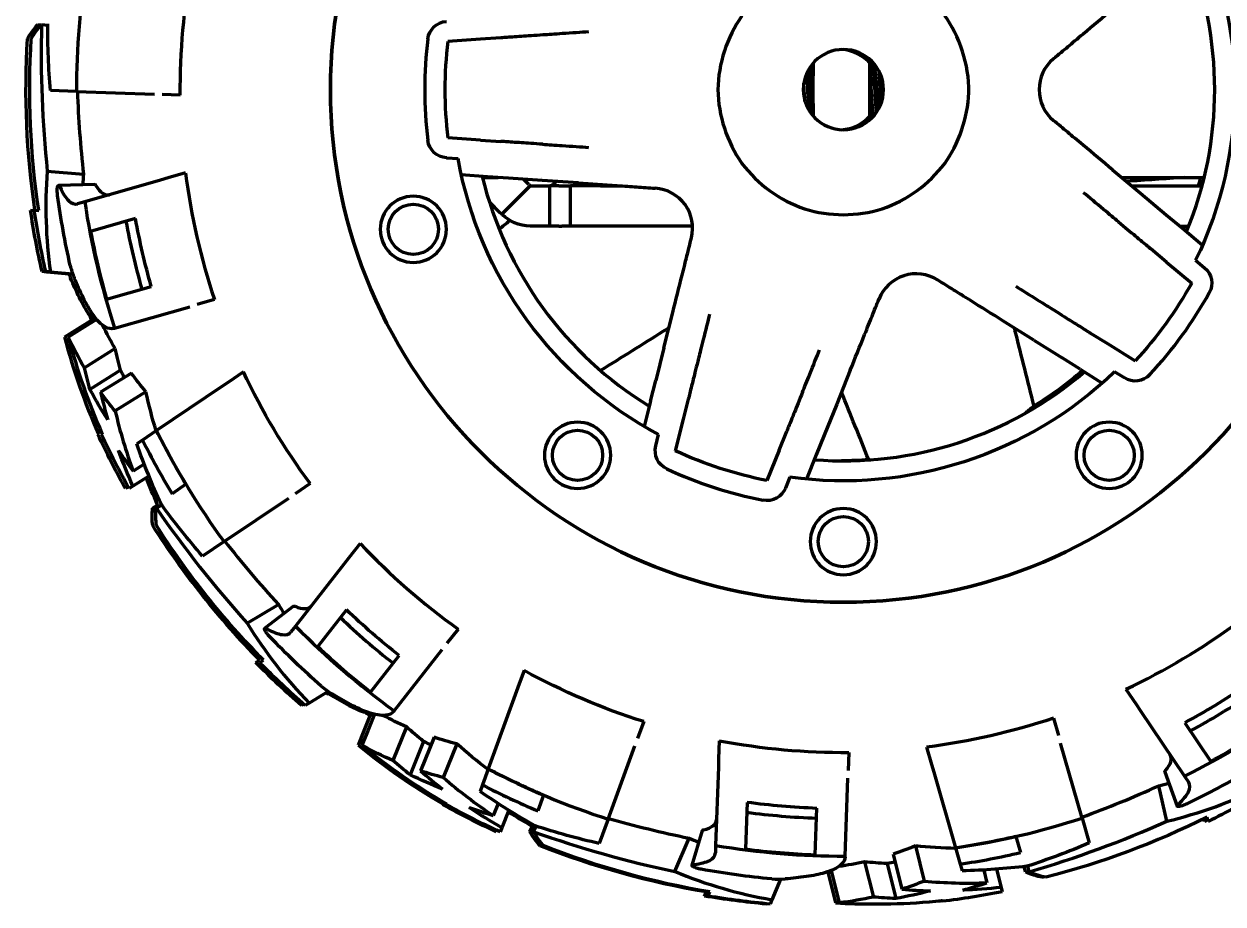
# Model space of a CAD drawing. Header units: millimetres. Extents: x 0 to 1189, y 0 to 841.
# Drawn here: x 473.7 to 533.4, y 608.2 to 652.1 of the extents above; entities that cross this region are included whole.
import ezdxf

# ---------------------------------------------------------------- set-up
doc = ezdxf.new("R2010")
doc.units = ezdxf.units.MM
doc.header["$LTSCALE"] = 0.75
doc.layers.add('Visible', color=7, linetype='Continuous', lineweight=70)

msp = doc.modelspace()

# ---------------------------------------------------------------- linework, layer by layer
at = {"layer": 'Visible', "extrusion": (0, 1, 0)}
for p, q in [((474.389, 652.062), (474.561, 652.047)), ((474.575, 652.062), (474.883, 652.036)), ((496.438, 651.33), (494.813, 651.219)), ((497.458, 651.4), (496.438, 651.33)), ((512.941, 649.997), (512.901, 649.997)), ((512.977, 650.095), (512.977, 650.066)), ((513.017, 650.135), (513.017, 649.504)), ((515.831, 649.453), (515.831, 650.135)), ((515.871, 649.453), (515.871, 650.135)), ((515.951, 649.997), (516.046, 649.997)), ((513.017, 648.134), (513.017, 649.504)), ((515.831, 648.185), (515.831, 649.453)), ((515.871, 648.185), (515.871, 649.453)), ((476.319, 648.726), (475.026, 648.771)), ((476.319, 648.726), (480.205, 648.59)), ((481.489, 648.545), (480.593, 648.577)), ((513.017, 648.134), (513.017, 647.503)), ((515.831, 647.503), (515.831, 648.185)), ((515.871, 647.503), (515.871, 648.185)), ((496.438, 646.308), (494.813, 646.419)), ((496.438, 646.308), (497.458, 646.238)), ((494.744, 645.422), (495.322, 645.382)), ((474.86, 644.76), (476.665, 644.602)), ((481.749, 644.671), (480.878, 644.421)), ((496.788, 644.48), (495.486, 644.569)), ((497.837, 644.408), (496.788, 644.48)), ((527.926, 644.824), (529.318, 643.659)), ((477.225, 644.092), (475.423, 644.045)), ((480.501, 644.313), (476.73, 643.232)), ((480.878, 644.421), (480.501, 644.313)), ((496.716, 644.443), (497.328, 644.443)), ((499.51, 644.293), (497.837, 644.408)), ((498.292, 643.4), (498.914, 644.022)), ((498.843, 644.093), (498.579, 644.357)), ((498.843, 644.093), (498.914, 644.022)), ((498.922, 644.019), (499.896, 644.019)), ((499.499, 644.443), (499.499, 644.443)), ((501.321, 644.169), (499.51, 644.293)), ((500.336, 644.019), (499.896, 644.019)), ((499.896, 642.019), (499.896, 644.019)), ((500.336, 644.019), (500.486, 644.019)), ((500.486, 644.019), (500.925, 644.019)), ((502.425, 644.019), (500.925, 644.019)), ((500.925, 642.019), (500.925, 644.019)), ((502.031, 644.019), (502.031, 644.121)), ((502.217, 644.108), (502.217, 644.019)), ((502.425, 644.019), (503.518, 644.019)), ((528.382, 644.443), (532.492, 644.443)), ((528.888, 644.019), (529.418, 644.019)), ((529.418, 644.019), (532.384, 644.019)), ((497.5, 642.608), (498.292, 643.4)), ((529.318, 643.659), (530.604, 642.583)), ((474.027, 642.809), (474.216, 642.792)), ((474.213, 642.809), (474.438, 642.789)), ((476.73, 643.232), (476.369, 643.128)), ((497.429, 642.679), (496.883, 643.225)), ((497.5, 642.608), (497.429, 642.679)), ((479.256, 642.396), (477.022, 641.755)), ((530.604, 642.583), (531.411, 641.908)), ((499.896, 642.019), (498.922, 642.019)), ((500.336, 642.019), (499.896, 642.019)), ((500.336, 642.019), (500.486, 642.019)), ((500.925, 642.019), (500.486, 642.019)), ((502.425, 642.019), (500.925, 642.019)), ((507.008, 642.019), (502.425, 642.019)), ((531.279, 642.019), (531.722, 642.019)), ((531.411, 641.908), (532.412, 641.071)), ((530.619, 640.224), (529.835, 640.88)), ((532.066, 640.317), (532.511, 639.945)), ((474.834, 639.727), (474.604, 639.747)), ((475.02, 639.727), (474.79, 639.747)), ((475.942, 639.63), (474.834, 639.727)), ((476.129, 639.63), (475.02, 639.727)), ((530.619, 640.224), (531.869, 639.178)), ((477.82, 638.373), (480.044, 639.011)), ((478.218, 636.927), (481.955, 637.998)), ((483.19, 638.352), (482.328, 638.105)), ((477.134, 637.368), (476.382, 636.898)), ((477.32, 637.368), (476.569, 636.898)), ((505.576, 635.945), (506.017, 637.706)), ((523.998, 636.337), (522.46, 637.301)), ((476.382, 636.898), (475.723, 636.486)), ((476.569, 636.898), (475.909, 636.486)), ((478.181, 636.916), (478.218, 636.927)), ((526.802, 636.704), (527.667, 636.161)), ((523.998, 636.337), (525.419, 635.446)), ((527.667, 636.161), (529.048, 635.296)), ((478.244, 635.919), (476.712, 634.962)), ((505.576, 635.945), (505.168, 634.318)), ((526.31, 634.888), (525.419, 635.446)), ((478.506, 634.832), (476.986, 633.882)), ((479.049, 634.69), (477.52, 633.735)), ((484.635, 634.748), (483.884, 634.242)), ((504.912, 633.298), (505.168, 634.318)), ((514.861, 634.832), (514.184, 633.148)), ((526.31, 634.888), (527.416, 634.194)), ((528.517, 634.448), (528.026, 634.756)), ((479.777, 633.759), (478.246, 632.803)), ((483.558, 634.022), (480.306, 631.828)), ((483.884, 634.242), (483.558, 634.022)), ((504.912, 633.298), (504.594, 632.033)), ((506.791, 633.392), (506.542, 632.401)), ((514.184, 633.148), (513.558, 631.592)), ((506.542, 632.401), (506.146, 630.821)), ((477.384, 631.628), (477.414, 631.647)), ((477.571, 631.628), (477.601, 631.647)), ((479.607, 631.357), (479.32, 631.163)), ((480.303, 631.826), (479.607, 631.357)), ((480.303, 631.826), (480.306, 631.828)), ((505.176, 631.064), (505.317, 631.626)), ((511.318, 630.849), (511.7, 631.797)), ((513.558, 631.592), (513.165, 630.617)), ((511.318, 630.849), (510.71, 629.337)), ((479.69, 630.152), (479.135, 629.805)), ((513.165, 630.617), (512.678, 629.406)), ((479.924, 629.561), (479.128, 629.064)), ((478.893, 629.033), (478.755, 628.947)), ((479.128, 629.064), (478.941, 628.947)), ((481.769, 629.149), (481.078, 628.683)), ((487.958, 629.184), (487.214, 628.683)), ((511.854, 629.502), (511.638, 628.964)), ((483.669, 626.292), (486.892, 628.465)), ((480.111, 627.966), (480.375, 628.125)), ((480.297, 627.966), (480.562, 628.125)), ((483.669, 626.292), (482.596, 625.568)), ((490.446, 626.203), (489.888, 625.489)), ((489.888, 625.489), (489.646, 625.179)), ((489.646, 625.179), (487.231, 622.088)), ((484.819, 622.225), (486.373, 623.159)), ((487.126, 623.075), (485.695, 621.977)), ((489.766, 622.896), (488.335, 621.065)), ((487.231, 622.088), (486.999, 621.792)), ((495.325, 621.938), (494.773, 621.231)), ((490.968, 618.798), (492.393, 620.621)), ((492.14, 617.862), (494.534, 620.925)), ((485.257, 620.266), (485.451, 620.383)), ((485.443, 620.266), (485.637, 620.383)), ((498.612, 619.871), (498.303, 619.02)), ((488.861, 618.821), (487.908, 618.248)), ((498.303, 619.02), (498.168, 618.651)), ((528.588, 618.937), (529.095, 618.186)), ((487.635, 618.195), (487.523, 618.128)), ((487.908, 618.248), (487.709, 618.128)), ((498.168, 618.651), (496.827, 614.964)), ((529.095, 618.186), (529.314, 617.86)), ((490.969, 617.691), (490.637, 616.869)), ((491.155, 617.691), (490.823, 616.869)), ((492.117, 617.831), (492.14, 617.862)), ((529.314, 617.86), (531.508, 614.608)), ((492.754, 617.062), (492.077, 615.387)), ((504.571, 617.323), (504.264, 616.48)), ((524.984, 617.492), (525.231, 616.63)), ((531.523, 617.268), (532.822, 615.342)), ((490.637, 616.869), (490.346, 616.148)), ((490.823, 616.869), (490.532, 616.148)), ((494.128, 616.541), (493.452, 614.869)), ((493.605, 616.336), (492.934, 614.675)), ((495.264, 616.216), (494.587, 614.542)), ((502.802, 612.462), (504.132, 616.115)), ((508.336, 616.373), (508.305, 615.468)), ((518.665, 616.051), (518.915, 615.18)), ((526.409, 612.519), (525.338, 616.257)), ((508.305, 615.468), (508.291, 615.075)), ((514.791, 615.791), (514.759, 614.895)), ((496.825, 614.961), (496.538, 614.172)), ((496.825, 614.961), (496.827, 614.964)), ((508.291, 615.075), (508.154, 611.155)), ((518.915, 615.18), (519.023, 614.803)), ((519.023, 614.803), (520.104, 611.032)), ((530.537, 614.813), (531.139, 613.113)), ((531.508, 614.608), (531.718, 614.296)), ((496.538, 614.172), (496.42, 613.847)), ((514.61, 610.621), (514.746, 614.506)), ((530.632, 612.357), (530.225, 614.123)), ((499.585, 613.657), (499.299, 612.873)), ((494.545, 613.195), (494.558, 613.228)), ((494.731, 613.195), (494.745, 613.228)), ((497.314, 613.246), (497.069, 612.64)), ((497.85, 612.906), (497.498, 612.035)), ((509.73, 613.298), (509.649, 610.976)), ((513.112, 610.69), (513.192, 613.002)), ((502.802, 612.462), (502.359, 611.246)), ((526.409, 612.519), (526.766, 611.275)), ((532.502, 612.345), (532.47, 612.483)), ((532.688, 612.345), (532.637, 612.565)), ((497.259, 611.904), (497.23, 611.831)), ((497.498, 612.035), (497.416, 611.831)), ((498.903, 611.834), (499.024, 612.119)), ((499.09, 611.834), (499.21, 612.119)), ((507.489, 611.891), (506.977, 610.163)), ((506.123, 609.848), (506.831, 611.517)), ((508.154, 611.155), (508.141, 610.779)), ((518.104, 611.125), (518.541, 609.374)), ((520.105, 611.029), (520.104, 611.032)), ((520.105, 611.029), (520.337, 610.221)), ((523.104, 611.595), (523.334, 610.794)), ((514.609, 610.583), (514.61, 610.621)), ((516.994, 610.721), (517.431, 608.971)), ((513.747, 609.827), (513.942, 609.044)), ((513.914, 609.904), (514.128, 609.044)), ((515.577, 610.335), (516.014, 608.582)), ((516.692, 610.248), (517.125, 608.509)), ((520.337, 610.221), (520.432, 609.889)), ((521.508, 609.928), (521.667, 609.293)), ((522.143, 609.968), (522.37, 609.057)), ((523.589, 609.83), (523.527, 610.099)), ((523.775, 609.83), (523.706, 610.131)), ((511.394, 609.47), (510.959, 608.446)), ((507.592, 608.63), (507.681, 608.838)), ((507.778, 608.63), (507.867, 608.838)), ((513.942, 609.044), (514.13, 608.29)), ((514.128, 609.044), (514.316, 608.29)), ((522.37, 609.057), (522.423, 608.843)), ((510.69, 608.25), (510.682, 608.233)), ((510.959, 608.446), (510.869, 608.233)), ((519.263, 608.369), (519.259, 608.385)), ((519.449, 608.369), (519.441, 608.403))]:
    msp.add_line(p, q, dxfattribs=at)
at = {"layer": 'Visible'}
for centre, radius in [((514.517, 648.819), 25.55), ((493.095, 641.858), 1.25), ((501.277, 630.596), 1.25), ((527.757, 630.596), 1.25), ((514.517, 626.294), 1.25)]:
    msp.add_circle(centre, radius, dxfattribs=at)
at = {"layer": 'Visible', "extrusion": (-2e-16, 0, -1)}
for centre, radius in [((-514.517, 648.819), 25.55), ((-514.517, 648.819), 2), ((-493.095, 641.858), 1.65), ((-501.277, 630.596), 1.65), ((-527.757, 630.596), 1.65), ((-514.517, 626.294), 1.65)]:
    msp.add_circle(centre, radius, dxfattribs=at)
for centre, radius, start, end in [((-514.517, 648.819), 19.5, 154.15158, 205.84842), ((-514.517, 648.819), 33.029, 359.52529, 10.78561), ((-494.813, 651.219), 1, 6.94354, 86.08299), ((-514.331, 648.819), 40.53, 351.46767, 3.58619), ((-514.517, 648.819), 40.53, 351.44406, 3.58619), ((-494.813, 646.419), 1, 273.91701, 353.05646), ((-514.517, 648.819), 19.5, 298.15158, 349.84842), ((-514.331, 648.819), 18.5, 193.68281, 195.03799), ((-514.517, 648.819), 39.494, 347.18417, 352.32324), ((-514.331, 648.819), 40.75, 347.13661, 351.51865), ((-514.517, 648.819), 40.75, 347.13661, 351.51865), ((-514.517, 648.819), 35.842, 344.11805, 349.67593), ((-514.331, 648.819), 18.5, 201.56568, 202.1031), ((-531.869, 639.178), 1, 129.91701, 209.05646), ((-514.517, 648.819), 19.85, 209.05646, 222.94354), ((-514.331, 648.819), 39, 342.85717, 343.19121), ((-514.517, 648.819), 39, 342.85717, 343.19121), ((-514.517, 648.819), 33.029, 323.52529, 334.7856), ((-514.517, 648.819), 19.5, 226.15158, 277.84842), ((-514.331, 648.819), 18.5, 229.18768, 238.49147), ((-529.048, 635.296), 1, 222.94354, 302.08299), ((-514.331, 648.819), 40.75, 330.81319, 335.04792), ((-514.517, 648.819), 40.75, 330.81319, 335.04792), ((-514.517, 648.819), 38.201, 329.0098, 333.58854), ((-506.146, 630.821), 1, 294.94354, 14.08299), ((-514.517, 648.819), 19.85, 281.05646, 294.94354), ((-514.331, 648.819), 18.5, 265.50853, 269.71158), ((-510.71, 629.337), 1, 201.91701, 281.05646), ((-514.331, 648.819), 40.53, 315.44406, 327.58619), ((-514.517, 648.819), 40.53, 315.44406, 327.58619), ((-514.517, 648.819), 35.842, 308.11805, 313.67593), ((-514.517, 648.819), 39.494, 311.18417, 316.32324), ((-514.331, 648.819), 40.75, 311.13661, 315.51865), ((-514.517, 648.819), 40.75, 311.13661, 315.51865), ((-514.517, 648.819), 33.029, 287.52529, 298.7856), ((-514.517, 648.819), 35.842, 236.11805, 241.67593), ((-514.331, 648.819), 39, 306.85717, 307.19121), ((-514.517, 648.819), 39, 306.85717, 307.19121), ((-514.517, 648.819), 33.029, 251.52529, 262.7856), ((-514.517, 648.819), 38.201, 293.0098, 297.58854), ((-514.517, 648.819), 39.494, 239.18417, 244.32324), ((-514.517, 648.819), 40.75, 239.13661, 243.51865), ((-514.331, 648.819), 40.75, 294.81319, 299.04792), ((-514.517, 648.819), 40.75, 294.81319, 299.04792), ((-514.517, 648.819), 35.842, 272.11805, 277.67593), ((-514.517, 648.819), 40.53, 243.44406, 255.58619), ((-514.331, 648.819), 40.75, 243.25611, 243.51865), ((-514.331, 648.819), 40.53, 279.44406, 291.58619), ((-514.517, 648.819), 40.53, 279.44406, 291.58619), ((-514.517, 648.819), 38.201, 257.0098, 261.58854), ((-514.517, 648.819), 39.494, 275.18417, 280.32324), ((-514.331, 648.819), 39, 270.85717, 270.932), ((-514.517, 648.819), 39, 270.85717, 271.19121), ((-514.331, 648.819), 40.53, 255.47098, 255.58619), ((-514.331, 648.819), 40.75, 275.13661, 279.51865), ((-514.517, 648.819), 40.75, 275.13661, 279.51865), ((-514.517, 648.819), 40.75, 258.81319, 263.04792), ((-514.331, 648.819), 40.75, 262.79195, 263.04792)]:
    msp.add_arc(centre, radius, start, end, dxfattribs=at)
at = {"layer": 'Visible'}
for centre, radius, start, end in [((514.517, 648.819), 18.5, 337.50853, 22.49147), ((514.517, 648.819), 38.198, 170.41078, 180.13968), ((514.879, 648.701), 6.613, 145.01885, 178.97917), ((531.757, 650.633), 57.199, 178.56816, 185.8936), ((514.517, 648.819), 20.85, 173.05646, 186.94354), ((514.517, 648.819), 19.85, 173.05646, 186.94354), ((514.331, 648.819), 2, 39.63333, 87.33113), ((496.054, 647.621), 16.971, 1.73188, 7.84938), ((526.268, 648.819), 2, 129.91701, 230.08299), ((745.593, 662.518), 233.265, 183.17041, 183.61449), ((647.246, 656.928), 134.69, 183.05508, 183.93461), ((549.488, 650.652), 33.638, 182.04343, 185.404), ((514.88, 648.937), 6.614, 181.02175, 214.98022), ((514.331, 648.819), 2, 272.66887, 318.69563), ((514.741, 649.127), 6.613, 217.01885, 250.97917), ((514.293, 649.127), 6.613, 289.01885, 322.97917), ((497.936, 642.977), 23.145, 175.58187, 188.07239), ((498.507, 642.973), 21.902, 175.73391, 177.11182), ((514.517, 648.819), 33.029, 187.21439, 198.47471), ((514.517, 648.819), 18.5, 193.50853, 238.49147), ((496.716, 645.943), 1.5, 263.24783, 270), ((505.011, 641.912), 2, 36, 86.08299), ((514.517, 648.819), 38.198, 188.41078, 198.13968), ((505.011, 641.912), 2, 345.91701, 36), ((514.517, 649.2), 6.614, 253.02175, 286.98022), ((514.517, 648.819), 36.332, 190.40097, 195.88354), ((514.517, 648.819), 38.155, 190.66924, 195.88911), ((479.67, 640.87), 3.752, 192.48693, 202.67138), ((478.642, 640.556), 2.854, 198.58499, 203.38066), ((518.148, 637.643), 2, 108, 158.08299), ((518.148, 637.643), 2, 57.91701, 108), ((514.517, 648.819), 20.85, 317.05646, 330.94354), ((507.559, 644.899), 32.929, 194.80366, 203.73198), ((507.745, 644.899), 32.929, 194.80366, 203.73198), ((514.517, 648.819), 18.5, 265.50853, 310.49147), ((502.505, 638.366), 24.888, 192.9161, 200.11885), ((514.517, 648.819), 39.034, 206.57426, 211.05446), ((514.517, 648.819), 38.198, 206.41078, 216.13968), ((514.517, 648.819), 20.85, 245.05646, 258.94354), ((527.398, 660.42), 57.199, 214.56816, 221.8936), ((514.517, 648.819), 33.029, 223.21439, 234.47471), ((505.001, 634.679), 21.902, 211.73391, 213.11182), ((514.517, 648.819), 36.332, 226.40097, 231.88354), ((504.537, 634.347), 23.145, 211.58187, 224.07239), ((514.517, 648.819), 38.198, 224.41078, 234.13968), ((514.517, 648.819), 33.029, 295.2144, 306.47471), ((514.517, 648.819), 38.155, 226.66924, 231.88911), ((490.998, 621.906), 3.752, 228.48693, 238.67138), ((490.213, 620.989), 2.658, 236.93729, 239.42136), ((514.517, 648.819), 36.332, 298.40097, 303.88354), ((514.517, 648.819), 38.198, 296.41078, 306.13968), ((514.517, 648.819), 38.155, 298.66924, 303.88911), ((511.156, 641.667), 32.929, 230.80366, 239.73198), ((511.342, 641.667), 32.929, 230.80366, 239.73198), ((514.517, 648.819), 33.029, 259.2144, 270.47471), ((514.517, 648.819), 38.198, 242.41078, 252.13968), ((510.943, 633.302), 24.888, 228.9161, 236.11885), ((514.517, 648.819), 39.034, 242.57426, 247.05446), ((525.025, 635.399), 21.902, 283.73391, 285.11182), ((525.197, 634.855), 23.145, 283.58187, 296.07239), ((514.517, 648.819), 36.332, 262.40097, 267.88354), ((514.517, 648.819), 38.198, 278.41078, 288.13968), ((507.464, 664.654), 57.199, 286.56816, 293.8936), ((518.119, 665.775), 57.199, 250.56816, 257.8936), ((515.13, 631.786), 21.902, 247.73391, 249.11182), ((514.517, 648.819), 38.198, 260.41078, 270.13968), ((514.517, 648.819), 38.155, 262.66924, 267.88911), ((514.517, 648.819), 39.034, 278.57426, 283.05446), ((514.949, 631.244), 23.145, 247.58187, 260.07239), ((511.309, 613.221), 3.752, 264.48694, 274.67138), ((520.746, 634.164), 24.888, 264.9161, 272.11885), ((516.152, 641.167), 32.929, 266.80366, 275.73198)]:
    msp.add_arc(centre, radius, start, end, dxfattribs=at)
at = {"layer": 'Visible', "extrusion": (-2e-16, 0, -1)}
for centre, major_axis, ratio, start_param, end_param in [((529.438, 645.596), (-55.821, 4.883), 0.196114, 0.08149, 0.150213), ((529.624, 645.596), (-55.821, 4.883), 0.196114, 0.08149, 0.150213), ((516.275, 651.738), (-41.557, 1.453), 0.922984, -0.029681, -0.028667), ((516.461, 651.738), (-41.557, 1.453), 0.922984, -0.115233, -0.028667), ((519.174, 650.906), (45.461, 1.19), 0.768445, 2.811499, 2.840964), ((519.36, 650.906), (45.461, 1.19), 0.768445, 2.811499, 2.840964), ((519.609, 652.478), (38.372, 23.978), 0.707106, 3.35628, 3.390344), ((519.682, 652.521), (39.928, 24.951), 0.707105, 3.347881, 3.380548), ((518.518, 660.627), (40.074, 25.038), 0.579243, 3.059024, 3.102035), ((518.526, 660.683), (41.635, 26.015), 0.579244, 3.060617, 3.102012), ((520.842, 651.302), (40.182, 25.11), 0.707105, 3.238675, 3.295086), ((528.447, 655.092), (48.03, 28.86), 0.196114, 3.223082, 3.291805), ((528.633, 655.092), (48.03, 28.86), 0.196114, 3.223082, 3.291805), ((514.188, 652.323), (34.474, 23.251), 0.922984, 3.108978, 3.112925), ((514.374, 652.323), (34.474, 23.251), 0.922984, 3.026359, 3.112925), ((517.022, 653.354), (36.079, 27.685), 0.768445, 2.811499, 2.840964), ((517.209, 653.354), (36.079, 27.685), 0.768445, 2.811499, 2.840964), ((516.486, 654.772), (16.95, 41.952), 0.707108, 3.356268, 3.390331), ((510.815, 660.723), (17.705, 43.811), 0.579241, 3.059004, 3.102014), ((516.519, 654.85), (17.637, 43.655), 0.707105, 3.347881, 3.380548), ((510.787, 660.774), (18.393, 45.519), 0.579244, 3.060617, 3.102012), ((518.175, 654.545), (17.749, 43.933), 0.707105, 3.238675, 3.295086), ((522.064, 662.191), (21.894, 51.58), 0.196114, 3.223082, 3.291805), ((512.155, 651.57), (14.223, 39.074), 0.922984, 3.107003, 3.112925), ((522.25, 662.191), (21.894, 51.58), 0.196114, 3.223082, 3.291805), ((512.341, 651.57), (14.223, 39.074), 0.922984, 3.026359, 3.112925), ((504.521, 656.271), (-11.434, 45.847), 0.579247, 3.059089, 3.1021), ((511.14, 649.766), (-11.46, 39.972), 0.922984, 3.026359, 3.112925), ((512.61, 654.795), (-10.947, 43.906), 0.707107, 3.356277, 3.390338), ((512.727, 664.183), (-12.606, 54.598), 0.196114, 3.223082, 3.291805), ((512.914, 664.183), (-12.606, 54.598), 0.196114, 3.223082, 3.291805), ((514.029, 654.07), (12.916, 43.604), 0.768445, 2.811499, 2.840964), ((504.472, 656.298), (-11.876, 47.637), 0.579244, 3.060617, 3.102012), ((514.11, 655.602), (-11.464, 45.975), 0.707105, 3.238675, 3.295086), ((512.592, 654.875), (-11.391, 45.684), 0.707105, 3.347881, 3.380548)]:
    msp.add_ellipse(centre, major_axis=major_axis, ratio=ratio, start_param=start_param, end_param=end_param, dxfattribs=at)
at = {"layer": 'Visible'}
for centre, major_axis, start_param, end_param in [((520.573, 651.326), (40.005, 24.999), 2.902593, 2.944348), ((517.941, 656.24), (39.851, 24.9), 3.159804, 3.197451), ((517.943, 654.407), (17.671, 43.739), 2.902593, 2.944348), ((512.925, 656.835), (17.604, 43.568), 3.159804, 3.197451), ((508.517, 654.368), (-11.367, 45.595), 3.159804, 3.197451), ((514.004, 655.353), (-11.413, 45.772), 2.902593, 2.944348)]:
    msp.add_ellipse(centre, major_axis=major_axis, ratio=0.707106, start_param=start_param, end_param=end_param, dxfattribs=at)
for points, knots in [([(519.573, 645.145), (519.897, 645.591), (520.2, 646.159), (520.609, 647.385), (520.746, 648.03), (520.786, 649.396), (520.653, 650.091), (520.229, 651.422), (519.915, 652.023), (519.573, 652.493)], [-0.6266481, -0.6266481, -0.6266481, -0.6266481, -0.4636292, -0.4636292, -0.3283763, -0.3283763, -0.1740709, -0.1740709, 0, 0, 0, 0]), ([(527.925, 652.813), (527.44, 652.408), (526.941, 651.99), (526.17, 651.345), (525.909, 651.126), (525.475, 650.764), (525.216, 650.547), (524.984, 650.353)], [-0.4080662, -0.4080662, -0.4080662, -0.4080662, -0.2206611, -0.2206611, -0.1102605, -0.1102605, -0.000001, -0.000001, -0.000001, -0.000001]), ([(501.814, 651.698), (501.453, 651.673), (500.982, 651.641), (500.136, 651.583), (499.811, 651.561), (499.555, 651.543)], [0.000001, 0.000001, 0.000001, 0.000001, 0.1317049, 0.1317049, 0.240232, 0.240232, 0.240232, 0.240232]), ([(499.555, 651.543), (499.125, 651.514), (498.765, 651.489), (498.159, 651.448), (497.88, 651.429), (497.573, 651.408), (497.494, 651.402), (497.458, 651.4)], [1.7902439, 1.7902439, 1.7902439, 1.7902439, 2.0572112, 2.0572112, 2.3687753, 2.3687753, 2.5871882, 2.5871882, 2.5871882, 2.5871882]), ([(515.956, 649.986), (515.962, 649.976), (515.969, 649.955), (515.975, 649.922), (516.01, 649.743), (516.045, 649.22), (516.079, 648.709), (516.11, 648.252), (516.141, 647.841), (516.172, 647.697)], [12.682871, 12.682871, 12.682871, 12.682871, 12.924085, 12.924085, 12.924085, 14.230896, 14.230896, 14.230896, 15.400764, 15.400764, 15.400764, 15.400764]), ([(516.046, 649.99), (516.057, 649.992), (516.068, 649.961), (516.079, 649.893), (516.114, 649.682), (516.149, 649.139), (516.183, 648.633), (516.206, 648.303), (516.228, 648.008), (516.251, 647.827)], [12.566371, 12.566371, 12.566371, 12.566371, 12.990166, 12.990166, 12.990166, 14.295674, 14.295674, 14.295674, 15.146723, 15.146723, 15.146723, 15.146723]), ([(516.28, 649.764), (516.307, 649.37), (516.335, 648.801), (516.363, 648.32), (516.368, 648.238), (516.373, 648.16), (516.377, 648.086)], [5.132892, 5.132892, 5.132892, 5.132892, 6.183291, 6.183291, 6.183291, 6.360954, 6.360954, 6.360954, 6.360954]), ([(512.609, 648.22), (512.606, 648.252), (512.604, 648.285), (512.601, 648.319), (512.582, 648.575), (512.563, 648.873), (512.544, 649.144)], [16.7451272, 16.7451272, 16.7451272, 16.7451272, 16.8406429, 16.8406429, 16.8406429, 17.5603481, 17.5603481, 17.5603481, 17.5603481]), ([(527.925, 644.825), (527.44, 645.23), (526.941, 645.648), (526.17, 646.293), (525.909, 646.512), (525.475, 646.874), (525.216, 647.091), (524.984, 647.285)], [0.0001795, 0.0001795, 0.0001795, 0.0001795, 0.228271, 0.228271, 0.3626405, 0.3626405, 0.4968376, 0.4968376, 0.4968376, 0.4968376]), ([(499.555, 646.095), (499.125, 646.124), (498.765, 646.149), (498.159, 646.19), (497.88, 646.209), (497.573, 646.23), (497.494, 646.236), (497.458, 646.238)], [-8.9311151, -8.9311151, -8.9311151, -8.9311151, -8.6641467, -8.6641467, -8.3525826, -8.3525826, -8.1341697, -8.1341697, -8.1341697, -8.1341697]), ([(499.555, 646.095), (499.81, 646.077), (500.136, 646.055), (500.982, 645.997), (501.453, 645.965), (501.814, 645.94)], [0.000128, 0.000128, 0.000128, 0.000128, 0.1731678, 0.1731678, 0.3834243, 0.3834243, 0.3834243, 0.3834243]), ([(475.377, 643.543), (475.375, 643.562), (475.372, 643.581), (475.366, 643.642), (475.362, 643.684), (475.358, 643.776), (475.358, 643.824), (475.364, 643.916), (475.37, 643.957), (475.388, 644.018), (475.4, 644.037), (475.428, 644.048), (475.444, 644.041), (475.474, 644.006), (475.487, 643.982), (475.501, 643.951)], [-0.318504, -0.318504, -0.318504, -0.318504, -0.3128202, -0.3128202, -0.2999436, -0.2999436, -0.2831266, -0.2831266, -0.2636299, -0.2636299, -0.2433808, -0.2433808, -0.2231503, -0.2231503, -0.2067842, -0.2067842, -0.2067842, -0.2067842]), ([(475.501, 643.951), (475.636, 643.648), (475.781, 643.421), (476.078, 643.139), (476.226, 643.087), (476.369, 643.128)], [0.0000001, 0.0000001, 0.0000001, 0.0000001, 0.1610957, 0.1610957, 0.3221415, 0.3221415, 0.3221415, 0.3221415]), ([(477.225, 644.092), (477.233, 644.092), (477.24, 644.089), (477.26, 644.075), (477.272, 644.061), (477.283, 644.042)], [-0.07925739, -0.07925739, -0.07925739, -0.07925739, -0.06934781, -0.06934781, -0.05562268, -0.05562268, -0.05562268, -0.05562268]), ([(477.283, 644.042), (477.393, 643.864), (477.506, 643.733), (477.734, 643.578), (477.847, 643.553), (477.958, 643.584), (477.96, 643.584), (477.961, 643.585)], [0, 0, 0, 0, 0.1266197, 0.1266197, 0.2518345, 0.2518345, 0.2532366, 0.2532366, 0.2532366, 0.2532366]), ([(499.96, 644.019), (500.02, 644.069), (500.08, 644.119), (500.169, 644.194), (500.199, 644.219), (500.229, 644.244)], [-0.35284788, -0.35284788, -0.35284788, -0.35284788, -0.32987928, -0.32987928, -0.3185267, -0.3185267, -0.3185267, -0.3185267]), ([(501.322, 644.169), (501.952, 644.126), (502.602, 644.082), (503.605, 644.013), (503.945, 643.99), (504.509, 643.951), (504.846, 643.928), (505.147, 643.907)], [0.0001795, 0.0001795, 0.0001795, 0.0001795, 0.228271, 0.228271, 0.3626383, 0.3626383, 0.4968343, 0.4968343, 0.4968343, 0.4968343]), ([(528.223, 642.228), (528.027, 642.393), (527.777, 642.602), (527.126, 643.147), (526.764, 643.449), (526.486, 643.682)], [0.000128, 0.000128, 0.000128, 0.000128, 0.1731678, 0.1731678, 0.3834243, 0.3834243, 0.3834243, 0.3834243]), ([(498.922, 642.019), (498.371, 642.019), (497.851, 642.279), (497.552, 642.558), (497.534, 642.575), (497.517, 642.591), (497.5, 642.608)], [1.7126934, 1.7126934, 1.7126934, 1.7126934, 2.4434253, 2.4434253, 2.4434253, 2.4866977, 2.4866977, 2.4866977, 2.4866977]), ([(528.223, 642.228), (528.553, 641.952), (528.83, 641.72), (529.297, 641.331), (529.51, 641.152), (529.747, 640.954), (529.807, 640.903), (529.835, 640.88)], [-8.9311151, -8.9311151, -8.9311151, -8.9311151, -8.6641467, -8.6641467, -8.3525826, -8.3525826, -8.1341697, -8.1341697, -8.1341697, -8.1341697]), ([(506.018, 637.707), (506.171, 638.319), (506.33, 638.951), (506.574, 639.926), (506.657, 640.256), (506.795, 640.805), (506.877, 641.133), (506.951, 641.425)], [-0.4080662, -0.4080662, -0.4080662, -0.4080662, -0.2206611, -0.2206611, -0.1102605, -0.1102605, -0.000001, -0.000001, -0.000001, -0.000001]), ([(522.459, 637.302), (521.924, 637.637), (521.372, 637.983), (520.52, 638.517), (520.232, 638.698), (519.753, 638.998), (519.466, 639.178), (519.211, 639.338)], [-0.4080662, -0.4080662, -0.4080662, -0.4080662, -0.2206611, -0.2206611, -0.1102605, -0.1102605, -0.000001, -0.000001, -0.000001, -0.000001]), ([(523.102, 639.023), (523.409, 638.831), (523.808, 638.58), (524.527, 638.13), (524.803, 637.956), (525.021, 637.821)], [0.000001, 0.000001, 0.000001, 0.000001, 0.1317049, 0.1317049, 0.240232, 0.240232, 0.240232, 0.240232]), ([(477.201, 637.293), (477.108, 637.393), (477.015, 637.511), (476.766, 637.873), (476.612, 638.145), (476.463, 638.456)], [-0.5557458, -0.5557458, -0.5557458, -0.5557458, -0.4774176, -0.4774176, -0.3470042, -0.3470042, -0.3470042, -0.3470042]), ([(478.181, 636.916), (478.05, 636.879), (477.904, 636.903), (477.545, 637.107), (477.327, 637.328), (476.952, 637.873), (476.798, 638.145), (476.649, 638.456)], [-0.8006859, -0.8006859, -0.8006859, -0.8006859, -0.6609792, -0.6609792, -0.4774176, -0.4774176, -0.3470042, -0.3470042, -0.3470042, -0.3470042]), ([(514.862, 634.833), (515.098, 635.419), (515.341, 636.023), (515.716, 636.956), (515.843, 637.272), (516.054, 637.796), (516.18, 638.11), (516.293, 638.39)], [0.0001795, 0.0001795, 0.0001795, 0.0001795, 0.228271, 0.228271, 0.3626383, 0.3626383, 0.4968343, 0.4968343, 0.4968343, 0.4968343]), ([(507.854, 637.628), (507.765, 637.276), (507.651, 636.819), (507.444, 635.996), (507.365, 635.68), (507.303, 635.431)], [0.000001, 0.000001, 0.000001, 0.000001, 0.1317049, 0.1317049, 0.240232, 0.240232, 0.240232, 0.240232]), ([(525.021, 637.821), (525.385, 637.592), (525.691, 637.4), (526.206, 637.077), (526.443, 636.929), (526.704, 636.765), (526.771, 636.723), (526.802, 636.704)], [-8.931114, -8.931114, -8.931114, -8.931114, -8.6641467, -8.6641467, -8.3525826, -8.3525826, -8.1341697, -8.1341697, -8.1341697, -8.1341697]), ([(505.828, 636.95), (505.724, 636.885), (505.623, 636.822), (504.517, 636.128), (503.475, 635.475), (502.426, 634.817)], [-0.4787249, -0.4787249, -0.4787249, -0.4787249, -0.438327, -0.438327, -0.0144935, -0.0144935, -0.0144935, -0.0144935]), ([(523.02, 636.95), (523.04, 636.871), (523.059, 636.794), (523.378, 635.524), (523.688, 634.289), (523.999, 633.047)], [-0.4656351, -0.4656351, -0.4656351, -0.4656351, -0.438327, -0.438327, -0.000001, -0.000001, -0.000001, -0.000001]), ([(512.484, 633.747), (512.58, 633.985), (512.702, 634.287), (513.019, 635.074), (513.195, 635.512), (513.33, 635.848)], [0.000128, 0.000128, 0.000128, 0.000128, 0.1731678, 0.1731678, 0.3834243, 0.3834243, 0.3834243, 0.3834243]), ([(507.303, 635.431), (507.198, 635.013), (507.11, 634.663), (506.962, 634.074), (506.894, 633.803), (506.819, 633.504), (506.8, 633.427), (506.791, 633.392)], [1.7902439, 1.7902439, 1.7902439, 1.7902439, 2.0572112, 2.0572112, 2.3687753, 2.3687753, 2.5871882, 2.5871882, 2.5871882, 2.5871882]), ([(512.484, 633.747), (512.324, 633.348), (512.189, 633.013), (511.962, 632.449), (511.858, 632.19), (511.743, 631.904), (511.714, 631.831), (511.7, 631.797)], [-8.9311151, -8.9311151, -8.9311151, -8.9311151, -8.6641467, -8.6641467, -8.3525826, -8.3525826, -8.1341697, -8.1341697, -8.1341697, -8.1341697]), ([(487.126, 623.075), (487.132, 623.079), (487.14, 623.082), (487.164, 623.082), (487.181, 623.077), (487.202, 623.069)], [-0.07925739, -0.07925739, -0.07925739, -0.07925739, -0.06934781, -0.06934781, -0.05562268, -0.05562268, -0.05562268, -0.05562268]), ([(487.202, 623.069), (487.396, 622.989), (487.564, 622.95), (487.84, 622.959), (487.946, 623.005), (488.017, 623.095), (488.018, 623.096), (488.019, 623.097)], [0, 0, 0, 0, 0.1266284, 0.1266284, 0.2518441, 0.2518441, 0.2532367, 0.2532367, 0.2532367, 0.2532367]), ([(485.953, 621.545), (485.94, 621.559), (485.927, 621.572), (485.886, 621.618), (485.859, 621.65), (485.801, 621.722), (485.773, 621.761), (485.723, 621.839), (485.704, 621.875), (485.683, 621.935), (485.681, 621.957), (485.697, 621.983), (485.714, 621.987), (485.759, 621.976), (485.785, 621.965), (485.814, 621.948)], [-0.318504, -0.318504, -0.318504, -0.318504, -0.3128202, -0.3128202, -0.2999436, -0.2999436, -0.2831266, -0.2831266, -0.2636299, -0.2636299, -0.2433808, -0.2433808, -0.2231503, -0.2231503, -0.2067842, -0.2067842, -0.2067842, -0.2067842]), ([(485.814, 621.948), (486.101, 621.782), (486.352, 621.683), (486.757, 621.63), (486.908, 621.675), (486.999, 621.792)], [0.0000001, 0.0000001, 0.0000001, 0.0000001, 0.1610957, 0.1610957, 0.3221415, 0.3221415, 0.3221415, 0.3221415]), ([(491.044, 617.674), (490.917, 617.701), (490.78, 617.74), (490.374, 617.884), (490.089, 618.013), (489.787, 618.177)], [-0.5512559, -0.5512559, -0.5512559, -0.5512559, -0.4774176, -0.4774176, -0.3470042, -0.3470042, -0.3470042, -0.3470042]), ([(492.117, 617.831), (492.033, 617.724), (491.901, 617.659), (491.49, 617.612), (491.184, 617.663), (490.56, 617.884), (490.276, 618.013), (489.973, 618.177)], [-0.8006859, -0.8006859, -0.8006859, -0.8006859, -0.6609792, -0.6609792, -0.4774176, -0.4774176, -0.3470042, -0.3470042, -0.3470042, -0.3470042]), ([(530.566, 614.884), (530.702, 615.043), (530.791, 615.191), (530.868, 615.456), (530.857, 615.571), (530.793, 615.667), (530.792, 615.668), (530.792, 615.669)], [0, 0, 0, 0, 0.1266197, 0.1266197, 0.2518345, 0.2518345, 0.2532366, 0.2532366, 0.2532366, 0.2532366]), ([(530.537, 614.813), (530.534, 614.82), (530.535, 614.828), (530.542, 614.851), (530.552, 614.867), (530.566, 614.884)], [-0.07925739, -0.07925739, -0.07925739, -0.07925739, -0.06934781, -0.06934781, -0.05562268, -0.05562268, -0.05562268, -0.05562268]), ([(531.203, 613.217), (531.45, 613.439), (531.621, 613.647), (531.798, 614.016), (531.801, 614.173), (531.718, 614.296)], [0.0000001, 0.0000001, 0.0000001, 0.0000001, 0.1610957, 0.1610957, 0.3221415, 0.3221415, 0.3221415, 0.3221415]), ([(531.63, 613.225), (531.613, 613.217), (531.595, 613.209), (531.539, 613.184), (531.501, 613.168), (531.414, 613.135), (531.368, 613.12), (531.279, 613.097), (531.238, 613.09), (531.175, 613.088), (531.153, 613.094), (531.133, 613.117), (531.135, 613.134), (531.16, 613.174), (531.178, 613.194), (531.203, 613.217)], [-0.318504, -0.318504, -0.318504, -0.318504, -0.3128202, -0.3128202, -0.2999436, -0.2999436, -0.2831266, -0.2831266, -0.2636299, -0.2636299, -0.2433808, -0.2433808, -0.2231503, -0.2231503, -0.2067842, -0.2067842, -0.2067842, -0.2067842]), ([(507.555, 611.931), (507.758, 611.981), (507.917, 612.048), (508.135, 612.217), (508.193, 612.317), (508.199, 612.432), (508.199, 612.433), (508.199, 612.434)], [0, 0, 0, 0, 0.1266258, 0.1266258, 0.2518413, 0.2518413, 0.2532367, 0.2532367, 0.2532367, 0.2532367]), ([(507.489, 611.891), (507.491, 611.899), (507.496, 611.905), (507.516, 611.919), (507.533, 611.926), (507.555, 611.931)], [-0.07925739, -0.07925739, -0.07925739, -0.07925739, -0.06934781, -0.06934781, -0.05562268, -0.05562268, -0.05562268, -0.05562268]), ([(507.09, 610.208), (507.42, 610.243), (507.681, 610.311), (508.041, 610.506), (508.136, 610.631), (508.141, 610.779)], [0.0000001, 0.0000001, 0.0000001, 0.0000001, 0.1610957, 0.1610957, 0.3221415, 0.3221415, 0.3221415, 0.3221415]), ([(514.609, 610.583), (514.604, 610.447), (514.536, 610.316), (514.231, 610.037), (513.953, 609.898), (513.319, 609.71), (513.013, 609.647), (512.671, 609.602)], [-0.8006859, -0.8006859, -0.8006859, -0.8006859, -0.6609792, -0.6609792, -0.4774176, -0.4774176, -0.3470042, -0.3470042, -0.3470042, -0.3470042]), ([(507.44, 609.964), (507.421, 609.968), (507.403, 609.971), (507.342, 609.984), (507.302, 609.994), (507.213, 610.018), (507.167, 610.033), (507.081, 610.067), (507.044, 610.085), (506.991, 610.121), (506.977, 610.138), (506.975, 610.169), (506.987, 610.181), (507.03, 610.199), (507.057, 610.205), (507.09, 610.208)], [-0.318504, -0.318504, -0.318504, -0.318504, -0.3128202, -0.3128202, -0.2999436, -0.2999436, -0.2831266, -0.2831266, -0.2636299, -0.2636299, -0.2433808, -0.2433808, -0.2231503, -0.2231503, -0.2067842, -0.2067842, -0.2067842, -0.2067842])]:
    msp.add_open_spline(points, degree=3, knots=knots, dxfattribs=at)
for points in [[(474.384, 651.839), (474.385, 651.913), (474.387, 651.988), (474.389, 652.062)], [(499.555, 651.543), (499.554, 651.543), (499.553, 651.543), (499.553, 651.543)], [(512.937, 649.997), (512.964, 650.043), (512.99, 650.089), (513.017, 650.135)], [(513.017, 649.504), (512.992, 649.807), (512.967, 649.986), (512.941, 649.991)], [(515.831, 650.135), (515.844, 650.112), (515.858, 650.089), (515.871, 650.066)], [(515.871, 650.135), (515.899, 650.086), (515.928, 650.037), (515.956, 649.989)], [(516.001, 649.997), (516.02, 650.029), (516.039, 650.062), (516.057, 650.095)], [(516.041, 649.997), (516.054, 650.02), (516.068, 650.043), (516.081, 650.066)], [(515.871, 648.734), (515.858, 648.981), (515.844, 649.23), (515.831, 649.453)], [(516.438, 648.262), (516.413, 648.688), (516.388, 649.196), (516.363, 649.589)], [(476.361, 648.724), (476.41, 647.363), (476.511, 645.983), (476.665, 644.602)], [(515.831, 648.185), (515.844, 647.962), (515.858, 647.773), (515.871, 647.632)], [(515.871, 648.185), (515.894, 647.814), (515.916, 647.535), (515.938, 647.418)], [(513.017, 647.503), (513.016, 647.502), (513.016, 647.5), (513.015, 647.499)], [(515.904, 647.378), (515.879, 647.419), (515.855, 647.461), (515.831, 647.503)], [(515.929, 647.403), (515.91, 647.436), (515.891, 647.47), (515.871, 647.503)], [(515.888, 647.481), (515.894, 647.438), (515.9, 647.405), (515.906, 647.384)], [(499.555, 646.095), (499.554, 646.095), (499.553, 646.095), (499.553, 646.095)], [(498.914, 644.022), (498.916, 644.02), (498.919, 644.019), (498.922, 644.019)], [(531.52, 644.443), (530.539, 644.376), (529.567, 644.309), (528.619, 644.244)], [(497.377, 641.858), (497.552, 642.005), (497.727, 642.151), (497.902, 642.297)], [(528.223, 642.228), (528.224, 642.228), (528.224, 642.228), (528.225, 642.227)], [(474.832, 639.743), (474.832, 639.738), (474.833, 639.732), (474.834, 639.727)], [(525.02, 637.82), (525.021, 637.82), (525.022, 637.82), (525.022, 637.819)], [(478.244, 635.919), (478.028, 636.286), (477.82, 636.672), (477.625, 637.074)], [(476.148, 635.634), (476.001, 635.909), (475.859, 636.194), (475.723, 636.486)], [(476.712, 634.962), (476.429, 635.438), (476.159, 635.949), (475.909, 636.486)], [(507.302, 635.431), (507.302, 635.43), (507.302, 635.429), (507.302, 635.429)], [(478.7, 634.472), (478.634, 634.591), (478.57, 634.711), (478.506, 634.832)], [(477.879, 632.356), (477.564, 632.851), (477.266, 633.361), (476.986, 633.882)], [(480.284, 631.814), (480.091, 632.446), (479.921, 633.096), (479.777, 633.759)], [(512.485, 633.747), (512.484, 633.746), (512.484, 633.746), (512.484, 633.745)], [(515.78, 630.376), (515.321, 631.516), (514.866, 632.648), (514.424, 633.745)], [(523.563, 632.681), (523.708, 632.804), (523.854, 632.926), (523.999, 633.047)], [(480.529, 628.17), (480.09, 629.125), (479.683, 630.128), (479.32, 631.163)], [(515.78, 630.376), (515.813, 630.374), (515.846, 630.371), (515.879, 630.369)], [(480.343, 628.17), (480.148, 628.594), (479.959, 629.028), (479.778, 629.47)], [(480.276, 627.727), (480.221, 627.806), (480.166, 627.886), (480.111, 627.966)], [(483.704, 626.315), (484.544, 625.243), (485.437, 624.185), (486.373, 623.159)], [(492.754, 617.062), (492.363, 617.231), (491.968, 617.422), (491.574, 617.633)], [(490.902, 615.852), (490.717, 615.946), (490.531, 616.045), (490.346, 616.148)], [(492.077, 615.387), (491.568, 615.606), (491.049, 615.861), (490.532, 616.148)], [(493.974, 616.159), (493.85, 616.217), (493.727, 616.276), (493.605, 616.336)], [(496.818, 614.94), (496.29, 615.338), (495.77, 615.764), (495.264, 616.216)], [(494.553, 613.964), (494.007, 614.18), (493.466, 614.417), (492.934, 614.675)], [(526.398, 612.56), (527.677, 613.027), (528.959, 613.55), (530.225, 614.123)], [(499.158, 612.136), (498.241, 612.65), (497.322, 613.223), (496.42, 613.847)], [(498.972, 612.136), (498.586, 612.352), (498.199, 612.579), (497.814, 612.816)], [(502.816, 612.501), (504.126, 612.128), (505.47, 611.797), (506.831, 611.517)], [(499.137, 611.752), (499.059, 611.78), (498.981, 611.807), (498.903, 611.834)], [(520.112, 611.006), (519.451, 611.018), (518.78, 611.058), (518.104, 611.125)], [(515.577, 610.335), (515.161, 610.242), (514.729, 610.165), (514.287, 610.103)], [(517.094, 610.322), (516.96, 610.296), (516.826, 610.271), (516.692, 610.248)], [(523.653, 610.114), (522.609, 609.991), (521.529, 609.914), (520.432, 609.889)], [(523.763, 609.882), (523.705, 609.864), (523.647, 609.847), (523.589, 609.83)], [(518.853, 608.887), (518.284, 608.74), (517.708, 608.614), (517.125, 608.509)], [(514.31, 608.312), (514.25, 608.305), (514.19, 608.297), (514.13, 608.29)], [(514.13, 608.29), (514.773, 608.255), (515.419, 608.237), (516.063, 608.239)], [(516.014, 608.582), (515.473, 608.46), (514.904, 608.361), (514.316, 608.29)]]:
    msp.add_open_spline(points, degree=3, dxfattribs=at)

doc.saveas('drawing.dxf')
